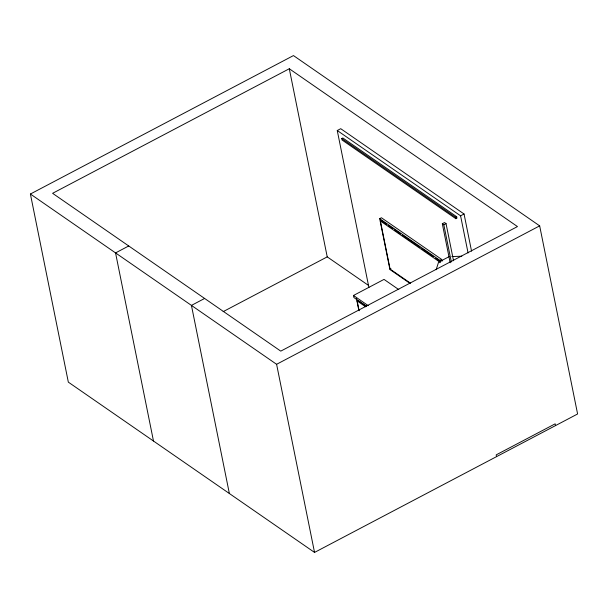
<?xml version="1.0" encoding="UTF-8"?>
<svg xmlns="http://www.w3.org/2000/svg" width="608" height="608" viewBox="0 0 608 608"><rect width="100%" height="100%" fill="white"/><g stroke="black" fill="none" stroke-linecap="round" stroke-linejoin="round"><path stroke-width="0.91" d="M436.164 269.724L438.543 262.223L449.152 256.637M30.4 194.02L293.466 55.579L539.668 225.864L577.6 413.98L314.534 552.421L68.332 382.136L30.4 194.02L276.602 364.298L314.534 552.421M289.294 68.75L52.6 193.314L280.774 351.128L517.469 226.571L289.294 68.75L327.226 256.872L368.501 285.418M368.912 287.516L337.25 130.515L340.723 128.691L464.056 213.993L471.55 251.15M128.736 245.966L115.55 252.905L153.482 441.028M341.734 138.563L342.844 137.978L456.676 216.714L456.965 218.112L455.848 218.69L342.015 139.962L341.734 138.563L455.567 217.292L455.848 218.69M204.622 298.46L191.436 305.398L229.368 493.521M410.012 283.412L389.933 269.526L379.673 218.667L381.421 217.748L441.666 259.411L442.039 261.265M410.316 283.062L390.093 269.07L380.395 220.993L381.224 220.552M223.144 311.646L327.226 256.872M450.171 262.74L442.305 223.729L444.524 222.558L446.044 223.607L453.538 260.764M455.567 217.292L456.676 216.714M337.25 130.515L460.583 215.817L464.056 213.993M442.305 223.729L443.825 224.778L446.044 223.607M390.093 269.07L390.921 268.637M366.358 306.158L353.917 297.555L353.491 295.465L384.028 279.399L398.802 289.613M359.146 310.779L357.162 300.93L357.99 300.489L366.464 306.356M379.673 218.667L439.918 260.33L441.666 259.411M439.941 262.755L439.569 260.9L438.74 261.341L380.395 220.993M276.602 364.298L539.668 225.864M451.866 256.553L461.799 256.234M382.006 221.092L386.673 224.322M388.231 225.393L392.897 228.623M394.448 229.702L400.672 234.004M402.23 235.083L420.12 247.456M421.678 248.528L433.344 256.599M435.678 258.218L439.569 260.9M353.491 295.465L368.266 305.68M357.162 300.93L365.636 306.789M555.522 425.6L555.165 423.829L496.166 454.883L496.523 456.654M460.583 215.817L468.076 252.981M443.825 224.778L451.318 261.934M439.918 260.33L440.291 262.177M356.417 298.399L358.826 310.354"/></g></svg>
